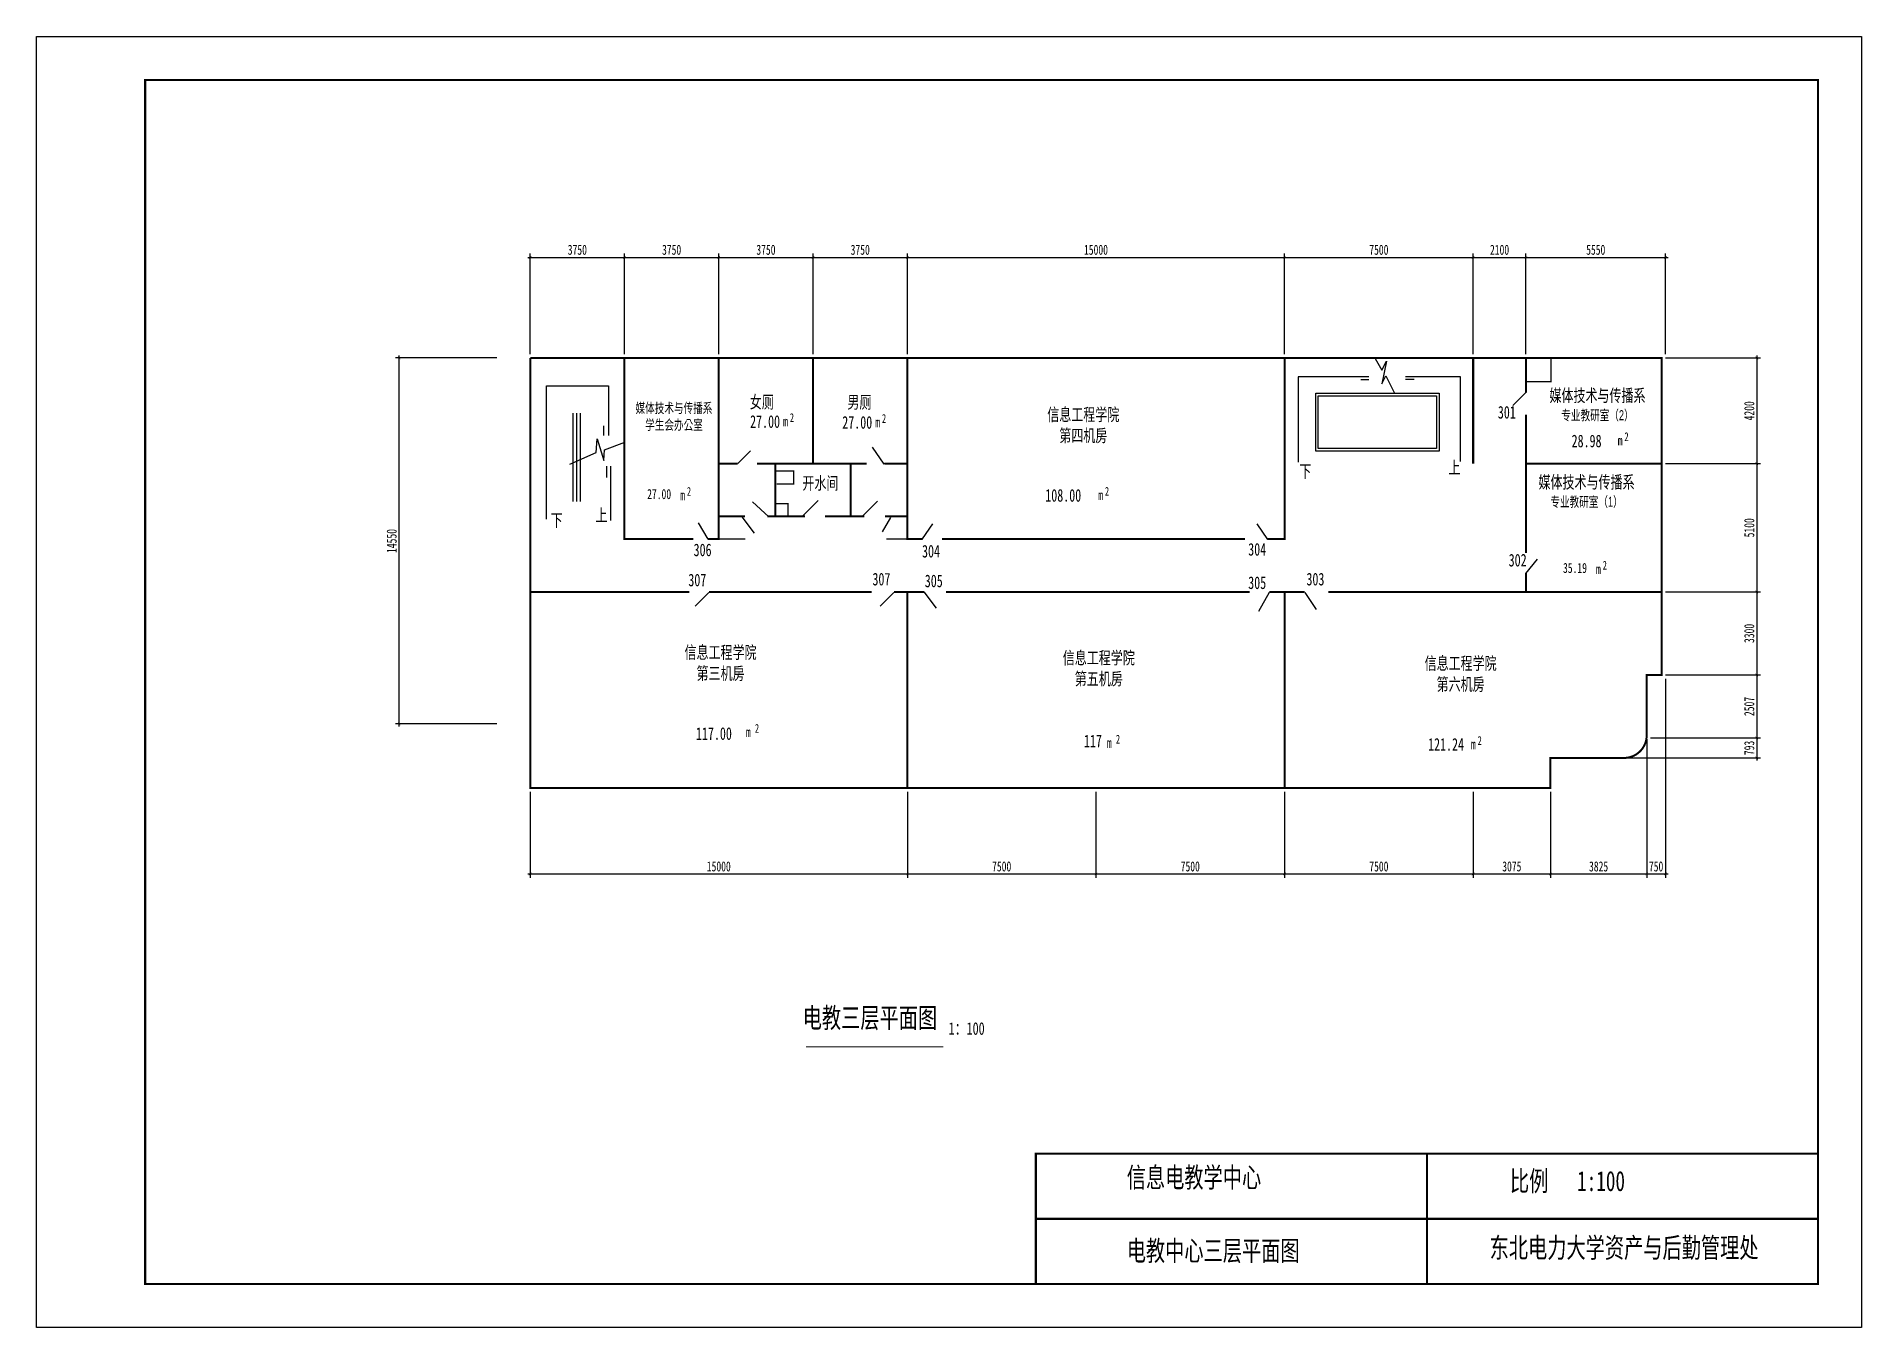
# Model space of a CAD drawing. Extents: x -34515 to 38061, y -30408 to 20914.
import ezdxf

# ---------------------------------------------------------------- set-up
doc = ezdxf.new("R2010")
doc.units = 0
doc.layers.get('0').update_dxf_attribs({"linetype": 'CONTINUOUS'})
doc.layers.get('DEFPOINTS').update_dxf_attribs({"linetype": 'CONTINUOUS'})
doc.styles.add('1', font='', dxfattribs={"width": 0.7, "height": 400})
doc.styles.get("Standard").update_dxf_attribs({"font": '', "width": 0.7, "height": 500})
doc.styles.get('1').set_extended_font_data('FangSong_GB2312')
doc.styles.get('Standard').set_extended_font_data('FangSong_GB2312')
doc.dimstyles.get("Standard").update_dxf_attribs({"dimtxt": 0.18, "dimasz": 0.18, "dimexe": 0.18, "dimexo": 0.0625, "dimgap": 0.09, "dimtad": 0, "dimtih": 1, "dimtoh": 1, "dimdec": 4, "dimzin": 0, "dimdsep": 46, "dimtxsty": 'Standard', "dimcen": 0.09, "dimadec": 0, "dimazin": 0, "dimtfac": 1, "dimtdec": 4, "dimtofl": 0, "dimtmove": 0, "dimatfit": 3, "dimfxl": 1, "dimtolj": 1, "dimtzin": 0, "dimarcsym": 0})

# ---------------------------------------------------------------- blocks, each defined once
blk = doc.blocks.new('_ARCHTICK')
at = {"color": 0, "linetype": 'ByBlock', "const_width": 0.15}
blk.add_lwpolyline([(-0.5, -0.5), (0.5, 0.5)], dxfattribs=at)
blk = doc.blocks.new('*D1')
at = {"color": 0, "linetype": 'ByBlock'}
for p, q in [((30268, 8134), (34049, 8134)), ((33899, 8234), (33899, 3834)), ((30268, 3934), (34049, 3934))]:
    blk.add_line(p, q, dxfattribs=at)
at = {"layer": 'DEFPOINTS', "color": 0, "linetype": 'ByBlock'}
for p in [(30118, 8134), (30118, 3934), (33899, 3934)]:
    blk.add_point(p, dxfattribs=at)
at = {"color": 0, "linetype": 'ByBlock', "xscale": 100, "yscale": 100, "zscale": 100}
for p, rotation in [((33899, 8134), 90), ((33899, 3934), 270)]:
    blk.add_blockref('_ARCHTICK', p, dxfattribs=dict(at, rotation=rotation))
at = {"color": 0, "linetype": 'ByBlock', "insert": (33599, 6034), "char_height": 400, "attachment_point": 5, "rotation": 90, "style": '1'}
blk.add_mtext('\\A1;4200', dxfattribs=at)
blk = doc.blocks.new('*D2')
at = {"color": 0, "linetype": 'ByBlock'}
for p, q in [((33899, 4034), (33899, -1266)), ((30268, -1166), (34049, -1166))]:
    blk.add_line(p, q, dxfattribs=at)
at = {"layer": 'DEFPOINTS', "color": 0, "linetype": 'ByBlock'}
for p in [(30118, 3934), (30118, -1166), (33899, -1166)]:
    blk.add_point(p, dxfattribs=at)
at = {"color": 0, "linetype": 'ByBlock', "xscale": 100, "yscale": 100, "zscale": 100}
for p, rotation in [((33899, 3934), 90), ((33899, -1166), 270)]:
    blk.add_blockref('_ARCHTICK', p, dxfattribs=dict(at, rotation=rotation))
at = {"color": 0, "linetype": 'ByBlock', "insert": (33599, 1384), "char_height": 400, "attachment_point": 5, "rotation": 90, "style": '1'}
blk.add_mtext('\\A1;5100', dxfattribs=at)
blk = doc.blocks.new('*D3')
at = {"color": 0, "linetype": 'ByBlock'}
for p, q in [((33899, -1066), (33899, -4566)), ((30268, -4466), (34049, -4466))]:
    blk.add_line(p, q, dxfattribs=at)
at = {"layer": 'DEFPOINTS', "color": 0, "linetype": 'ByBlock'}
for p in [(30118, -1166), (30118, -4466), (33899, -4466)]:
    blk.add_point(p, dxfattribs=at)
at = {"color": 0, "linetype": 'ByBlock', "xscale": 100, "yscale": 100, "zscale": 100}
for p, rotation in [((33899, -1166), 90), ((33899, -4466), 270)]:
    blk.add_blockref('_ARCHTICK', p, dxfattribs=dict(at, rotation=rotation))
at = {"color": 0, "linetype": 'ByBlock', "insert": (33599, -2816), "char_height": 400, "attachment_point": 5, "rotation": 90, "style": '1'}
blk.add_mtext('\\A1;3300', dxfattribs=at)
blk = doc.blocks.new('*D4')
at = {"color": 0, "linetype": 'ByBlock'}
for p, q in [((33899, -4366), (33899, -7072)), ((29668, -6972), (34049, -6972))]:
    blk.add_line(p, q, dxfattribs=at)
at = {"layer": 'DEFPOINTS', "color": 0, "linetype": 'ByBlock'}
for p in [(30118, -4466), (29518, -6972), (33899, -6972)]:
    blk.add_point(p, dxfattribs=at)
at = {"color": 0, "linetype": 'ByBlock', "xscale": 100, "yscale": 100, "zscale": 100}
for p, rotation in [((33899, -4466), 90), ((33899, -6972), 270)]:
    blk.add_blockref('_ARCHTICK', p, dxfattribs=dict(at, rotation=rotation))
at = {"color": 0, "linetype": 'ByBlock', "insert": (33599, -5719), "char_height": 400, "attachment_point": 5, "rotation": 90, "style": '1'}
blk.add_mtext('\\A1;2507', dxfattribs=at)
blk = doc.blocks.new('*D5')
at = {"color": 0, "linetype": 'ByBlock'}
for p, q in [((33899, -6872), (33899, -7866)), ((28768, -7766), (34049, -7766))]:
    blk.add_line(p, q, dxfattribs=at)
at = {"layer": 'DEFPOINTS', "color": 0, "linetype": 'ByBlock'}
for p in [(29518, -6972), (28618, -7766), (33899, -7766)]:
    blk.add_point(p, dxfattribs=at)
at = {"color": 0, "linetype": 'ByBlock', "xscale": 100, "yscale": 100, "zscale": 100}
for p, rotation in [((33899, -6972), 90), ((33899, -7766), 270)]:
    blk.add_blockref('_ARCHTICK', p, dxfattribs=dict(at, rotation=rotation))
at = {"color": 0, "linetype": 'ByBlock', "insert": (33599, -7369), "char_height": 400, "attachment_point": 5, "rotation": 90, "style": '1'}
blk.add_mtext('\\A1;793', dxfattribs=at)
blk = doc.blocks.new('*D6')
at = {"color": 0, "linetype": 'ByBlock'}
for p, q in [((30268, -4616), (30268, -12530)), ((29518, -7016), (29518, -12530)), ((30368, -12380), (29418, -12380))]:
    blk.add_line(p, q, dxfattribs=at)
at = {"layer": 'DEFPOINTS', "color": 0, "linetype": 'ByBlock'}
for p in [(30268, -4466), (29518, -6866), (29518, -12380)]:
    blk.add_point(p, dxfattribs=at)
at = {"color": 0, "linetype": 'ByBlock', "xscale": 100, "yscale": 100, "zscale": 100, "rotation": 180}
blk.add_blockref('_ARCHTICK', (29518, -12380), dxfattribs=at)
at = {"color": 0, "linetype": 'ByBlock', "xscale": 100, "yscale": 100, "zscale": 100}
blk.add_blockref('_ARCHTICK', (30268, -12380), dxfattribs=at)
at = {"color": 0, "linetype": 'ByBlock', "insert": (29893, -12080), "char_height": 400, "attachment_point": 5, "style": '1'}
blk.add_mtext('\\A1;750', dxfattribs=at)
blk = doc.blocks.new('*D7')
at = {"color": 0, "linetype": 'ByBlock'}
for p, q in [((25693, -9116), (25693, -12530)), ((29618, -12380), (25593, -12380))]:
    blk.add_line(p, q, dxfattribs=at)
at = {"layer": 'DEFPOINTS', "color": 0, "linetype": 'ByBlock'}
for p in [(29518, -6866), (25693, -8966), (25693, -12380)]:
    blk.add_point(p, dxfattribs=at)
at = {"color": 0, "linetype": 'ByBlock', "xscale": 100, "yscale": 100, "zscale": 100, "rotation": 180}
blk.add_blockref('_ARCHTICK', (25693, -12380), dxfattribs=at)
at = {"color": 0, "linetype": 'ByBlock', "xscale": 100, "yscale": 100, "zscale": 100}
blk.add_blockref('_ARCHTICK', (29518, -12380), dxfattribs=at)
at = {"color": 0, "linetype": 'ByBlock', "insert": (27606, -12080), "char_height": 400, "attachment_point": 5, "style": '1'}
blk.add_mtext('\\A1;3825', dxfattribs=at)
blk = doc.blocks.new('*D8')
at = {"color": 0, "linetype": 'ByBlock'}
for p, q in [((22618, -9116), (22618, -12530)), ((25793, -12380), (22518, -12380))]:
    blk.add_line(p, q, dxfattribs=at)
at = {"layer": 'DEFPOINTS', "color": 0, "linetype": 'ByBlock'}
for p in [(22618, -8966), (25693, -8966), (22618, -12380)]:
    blk.add_point(p, dxfattribs=at)
at = {"color": 0, "linetype": 'ByBlock', "xscale": 100, "yscale": 100, "zscale": 100, "rotation": 180}
blk.add_blockref('_ARCHTICK', (22618, -12380), dxfattribs=at)
at = {"color": 0, "linetype": 'ByBlock', "xscale": 100, "yscale": 100, "zscale": 100}
blk.add_blockref('_ARCHTICK', (25693, -12380), dxfattribs=at)
at = {"color": 0, "linetype": 'ByBlock', "insert": (24156, -12080), "char_height": 400, "attachment_point": 5, "style": '1'}
blk.add_mtext('\\A1;3075', dxfattribs=at)
blk = doc.blocks.new('*D9')
at = {"color": 0, "linetype": 'ByBlock'}
for p, q in [((15118, -9116), (15118, -12530)), ((22718, -12380), (15018, -12380))]:
    blk.add_line(p, q, dxfattribs=at)
at = {"layer": 'DEFPOINTS', "color": 0, "linetype": 'ByBlock'}
for p in [(15118, -8966), (22618, -8966), (15118, -12380)]:
    blk.add_point(p, dxfattribs=at)
at = {"color": 0, "linetype": 'ByBlock', "xscale": 100, "yscale": 100, "zscale": 100, "rotation": 180}
blk.add_blockref('_ARCHTICK', (15118, -12380), dxfattribs=at)
at = {"color": 0, "linetype": 'ByBlock', "xscale": 100, "yscale": 100, "zscale": 100}
blk.add_blockref('_ARCHTICK', (22618, -12380), dxfattribs=at)
at = {"color": 0, "linetype": 'ByBlock', "insert": (18868, -12080), "char_height": 400, "attachment_point": 5, "style": '1'}
blk.add_mtext('\\A1;7500', dxfattribs=at)
blk = doc.blocks.new('*D10')
at = {"color": 0, "linetype": 'ByBlock'}
for p, q in [((7618, -9116), (7618, -12530)), ((15218, -12380), (7518, -12380))]:
    blk.add_line(p, q, dxfattribs=at)
at = {"layer": 'DEFPOINTS', "color": 0, "linetype": 'ByBlock'}
for p in [(7618, -8966), (15118, -8966), (7618, -12380)]:
    blk.add_point(p, dxfattribs=at)
at = {"color": 0, "linetype": 'ByBlock', "xscale": 100, "yscale": 100, "zscale": 100, "rotation": 180}
blk.add_blockref('_ARCHTICK', (7618, -12380), dxfattribs=at)
at = {"color": 0, "linetype": 'ByBlock', "xscale": 100, "yscale": 100, "zscale": 100}
blk.add_blockref('_ARCHTICK', (15118, -12380), dxfattribs=at)
at = {"color": 0, "linetype": 'ByBlock', "insert": (11368, -12080), "char_height": 400, "attachment_point": 5, "style": '1'}
blk.add_mtext('\\A1;7500', dxfattribs=at)
blk = doc.blocks.new('*D11')
at = {"color": 0, "linetype": 'ByBlock'}
for p, q in [((118, -9116), (118, -12530)), ((7718, -12380), (18, -12380))]:
    blk.add_line(p, q, dxfattribs=at)
at = {"layer": 'DEFPOINTS', "color": 0, "linetype": 'ByBlock'}
for p in [(118, -8966), (7618, -8966), (118, -12380)]:
    blk.add_point(p, dxfattribs=at)
at = {"color": 0, "linetype": 'ByBlock', "xscale": 100, "yscale": 100, "zscale": 100, "rotation": 180}
blk.add_blockref('_ARCHTICK', (118, -12380), dxfattribs=at)
at = {"color": 0, "linetype": 'ByBlock', "xscale": 100, "yscale": 100, "zscale": 100}
blk.add_blockref('_ARCHTICK', (7618, -12380), dxfattribs=at)
at = {"color": 0, "linetype": 'ByBlock', "insert": (3868, -12080), "char_height": 400, "attachment_point": 5, "style": '1'}
blk.add_mtext('\\A1;7500', dxfattribs=at)
blk = doc.blocks.new('*D12')
at = {"color": 0, "linetype": 'ByBlock'}
for p, q in [((-14882, -9116), (-14882, -12530)), ((218, -12380), (-14982, -12380))]:
    blk.add_line(p, q, dxfattribs=at)
at = {"layer": 'DEFPOINTS', "color": 0, "linetype": 'ByBlock'}
for p in [(-14882, -8966), (118, -8966), (-14882, -12380)]:
    blk.add_point(p, dxfattribs=at)
at = {"color": 0, "linetype": 'ByBlock', "xscale": 100, "yscale": 100, "zscale": 100, "rotation": 180}
blk.add_blockref('_ARCHTICK', (-14882, -12380), dxfattribs=at)
at = {"color": 0, "linetype": 'ByBlock', "xscale": 100, "yscale": 100, "zscale": 100}
blk.add_blockref('_ARCHTICK', (118, -12380), dxfattribs=at)
at = {"color": 0, "linetype": 'ByBlock', "insert": (-7382, -12080), "char_height": 400, "attachment_point": 5, "style": '1'}
blk.add_mtext('\\A1;15000', dxfattribs=at)
blk = doc.blocks.new('*D13')
at = {"color": 0, "linetype": 'ByBlock'}
for p, q in [((-23732, 8134), (-27765, 8134)), ((-27615, -6516), (-27615, 8234)), ((-23732, -6416), (-27765, -6416))]:
    blk.add_line(p, q, dxfattribs=at)
at = {"layer": 'DEFPOINTS', "color": 0, "linetype": 'ByBlock'}
for p in [(-27615, 8134), (-23582, 8134), (-23582, -6416)]:
    blk.add_point(p, dxfattribs=at)
at = {"color": 0, "linetype": 'ByBlock', "xscale": 100, "yscale": 100, "zscale": 100}
for p, rotation in [((-27615, 8134), 90), ((-27615, -6416), 270)]:
    blk.add_blockref('_ARCHTICK', p, dxfattribs=dict(at, rotation=rotation))
at = {"color": 0, "linetype": 'ByBlock', "insert": (-27915, 859), "char_height": 400, "attachment_point": 5, "rotation": 90, "style": '1'}
blk.add_mtext('\\A1;14550', dxfattribs=at)
blk = doc.blocks.new('*D14')
at = {"color": 0, "linetype": 'ByBlock'}
for p, q in [((-14982, 12134), (-11032, 12134)), ((-11132, 8284), (-11132, 12284))]:
    blk.add_line(p, q, dxfattribs=at)
at = {"layer": 'DEFPOINTS', "color": 0, "linetype": 'ByBlock'}
for p in [(-11132, 12134), (-14882, 8134), (-11132, 8134)]:
    blk.add_point(p, dxfattribs=at)
at = {"color": 0, "linetype": 'ByBlock', "xscale": 100, "yscale": 100, "zscale": 100, "rotation": 180}
blk.add_blockref('_ARCHTICK', (-14882, 12134), dxfattribs=at)
at = {"color": 0, "linetype": 'ByBlock', "xscale": 100, "yscale": 100, "zscale": 100}
blk.add_blockref('_ARCHTICK', (-11132, 12134), dxfattribs=at)
at = {"color": 0, "linetype": 'ByBlock', "insert": (-13007, 12434), "char_height": 400, "attachment_point": 5, "style": '1'}
blk.add_mtext('\\A1;3750', dxfattribs=at)
blk = doc.blocks.new('*D15')
at = {"color": 0, "linetype": 'ByBlock'}
for p, q in [((-11232, 12134), (-7282, 12134)), ((-7382, 8284), (-7382, 12284))]:
    blk.add_line(p, q, dxfattribs=at)
at = {"layer": 'DEFPOINTS', "color": 0, "linetype": 'ByBlock'}
for p in [(-7382, 12134), (-11132, 8134), (-7382, 8134)]:
    blk.add_point(p, dxfattribs=at)
at = {"color": 0, "linetype": 'ByBlock', "xscale": 100, "yscale": 100, "zscale": 100, "rotation": 180}
blk.add_blockref('_ARCHTICK', (-11132, 12134), dxfattribs=at)
at = {"color": 0, "linetype": 'ByBlock', "xscale": 100, "yscale": 100, "zscale": 100}
blk.add_blockref('_ARCHTICK', (-7382, 12134), dxfattribs=at)
at = {"color": 0, "linetype": 'ByBlock', "insert": (-9257, 12434), "char_height": 400, "attachment_point": 5, "style": '1'}
blk.add_mtext('\\A1;3750', dxfattribs=at)
blk = doc.blocks.new('*D16')
at = {"color": 0, "linetype": 'ByBlock'}
for p, q in [((-7482, 12134), (-3532, 12134)), ((-3632, 8284), (-3632, 12284))]:
    blk.add_line(p, q, dxfattribs=at)
at = {"layer": 'DEFPOINTS', "color": 0, "linetype": 'ByBlock'}
for p in [(-3632, 12134), (-7382, 8134), (-3632, 8134)]:
    blk.add_point(p, dxfattribs=at)
at = {"color": 0, "linetype": 'ByBlock', "xscale": 100, "yscale": 100, "zscale": 100, "rotation": 180}
blk.add_blockref('_ARCHTICK', (-7382, 12134), dxfattribs=at)
at = {"color": 0, "linetype": 'ByBlock', "xscale": 100, "yscale": 100, "zscale": 100}
blk.add_blockref('_ARCHTICK', (-3632, 12134), dxfattribs=at)
at = {"color": 0, "linetype": 'ByBlock', "insert": (-5507, 12434), "char_height": 400, "attachment_point": 5, "style": '1'}
blk.add_mtext('\\A1;3750', dxfattribs=at)
blk = doc.blocks.new('*D17')
at = {"color": 0, "linetype": 'ByBlock'}
for p, q in [((-3732, 12134), (218, 12134)), ((118, 8284), (118, 12284))]:
    blk.add_line(p, q, dxfattribs=at)
at = {"layer": 'DEFPOINTS', "color": 0, "linetype": 'ByBlock'}
for p in [(118, 12134), (-3632, 8134), (118, 8134)]:
    blk.add_point(p, dxfattribs=at)
at = {"color": 0, "linetype": 'ByBlock', "xscale": 100, "yscale": 100, "zscale": 100, "rotation": 180}
blk.add_blockref('_ARCHTICK', (-3632, 12134), dxfattribs=at)
at = {"color": 0, "linetype": 'ByBlock', "xscale": 100, "yscale": 100, "zscale": 100}
blk.add_blockref('_ARCHTICK', (118, 12134), dxfattribs=at)
at = {"color": 0, "linetype": 'ByBlock', "insert": (-1757, 12434), "char_height": 400, "attachment_point": 5, "style": '1'}
blk.add_mtext('\\A1;3750', dxfattribs=at)
blk = doc.blocks.new('*D18')
at = {"color": 0, "linetype": 'ByBlock'}
for p, q in [((18, 12134), (15218, 12134)), ((15118, 8284), (15118, 12284))]:
    blk.add_line(p, q, dxfattribs=at)
at = {"layer": 'DEFPOINTS', "color": 0, "linetype": 'ByBlock'}
for p in [(15118, 12134), (118, 8134), (15118, 8134)]:
    blk.add_point(p, dxfattribs=at)
at = {"color": 0, "linetype": 'ByBlock', "xscale": 100, "yscale": 100, "zscale": 100, "rotation": 180}
blk.add_blockref('_ARCHTICK', (118, 12134), dxfattribs=at)
at = {"color": 0, "linetype": 'ByBlock', "xscale": 100, "yscale": 100, "zscale": 100}
blk.add_blockref('_ARCHTICK', (15118, 12134), dxfattribs=at)
at = {"color": 0, "linetype": 'ByBlock', "insert": (7618, 12434), "char_height": 400, "attachment_point": 5, "style": '1'}
blk.add_mtext('\\A1;15000', dxfattribs=at)
blk = doc.blocks.new('*D19')
at = {"color": 0, "linetype": 'ByBlock'}
for p, q in [((15018, 12134), (22718, 12134)), ((22618, 8284), (22618, 12284))]:
    blk.add_line(p, q, dxfattribs=at)
at = {"layer": 'DEFPOINTS', "color": 0, "linetype": 'ByBlock'}
for p in [(22618, 12134), (15118, 8134), (22618, 8134)]:
    blk.add_point(p, dxfattribs=at)
at = {"color": 0, "linetype": 'ByBlock', "xscale": 100, "yscale": 100, "zscale": 100, "rotation": 180}
blk.add_blockref('_ARCHTICK', (15118, 12134), dxfattribs=at)
at = {"color": 0, "linetype": 'ByBlock', "xscale": 100, "yscale": 100, "zscale": 100}
blk.add_blockref('_ARCHTICK', (22618, 12134), dxfattribs=at)
at = {"color": 0, "linetype": 'ByBlock', "insert": (18868, 12434), "char_height": 400, "attachment_point": 5, "style": '1'}
blk.add_mtext('\\A1;7500', dxfattribs=at)
blk = doc.blocks.new('*D20')
at = {"color": 0, "linetype": 'ByBlock'}
for p, q in [((22518, 12134), (24818, 12134)), ((24718, 8284), (24718, 12284))]:
    blk.add_line(p, q, dxfattribs=at)
at = {"layer": 'DEFPOINTS', "color": 0, "linetype": 'ByBlock'}
for p in [(24718, 12134), (22618, 8134), (24718, 8134)]:
    blk.add_point(p, dxfattribs=at)
at = {"color": 0, "linetype": 'ByBlock', "xscale": 100, "yscale": 100, "zscale": 100, "rotation": 180}
blk.add_blockref('_ARCHTICK', (22618, 12134), dxfattribs=at)
at = {"color": 0, "linetype": 'ByBlock', "xscale": 100, "yscale": 100, "zscale": 100}
blk.add_blockref('_ARCHTICK', (24718, 12134), dxfattribs=at)
at = {"color": 0, "linetype": 'ByBlock', "insert": (23668, 12434), "char_height": 400, "attachment_point": 5, "style": '1'}
blk.add_mtext('\\A1;2100', dxfattribs=at)
blk = doc.blocks.new('*D21')
at = {"color": 0, "linetype": 'ByBlock'}
for p, q in [((24618, 12134), (30368, 12134)), ((30268, 8284), (30268, 12284))]:
    blk.add_line(p, q, dxfattribs=at)
at = {"layer": 'DEFPOINTS', "color": 0, "linetype": 'ByBlock'}
for p in [(30268, 12134), (24718, 8134), (30268, 8134)]:
    blk.add_point(p, dxfattribs=at)
at = {"color": 0, "linetype": 'ByBlock', "xscale": 100, "yscale": 100, "zscale": 100, "rotation": 180}
blk.add_blockref('_ARCHTICK', (24718, 12134), dxfattribs=at)
at = {"color": 0, "linetype": 'ByBlock', "xscale": 100, "yscale": 100, "zscale": 100}
blk.add_blockref('_ARCHTICK', (30268, 12134), dxfattribs=at)
at = {"color": 0, "linetype": 'ByBlock', "insert": (27493, 12434), "char_height": 400, "attachment_point": 5, "style": '1'}
blk.add_mtext('\\A1;5550', dxfattribs=at)

msp = doc.modelspace()

# ---------------------------------------------------------------- linework, layer by layer
for p, q in [((-34514.8, 20914.1), (38061.2, 20914.1)), ((-34514.8, -30407.5), (-34514.8, 20914.1)), ((38061.2, 20914.1), (38061.2, -30407.5)), ((18726.6, 8116.7), (18980.4, 7655.6)), ((18980.4, 7655.6), (19165.1, 8001.4)), ((19165.1, 8001.4), (18980.4, 7102.4)), ((18472.7, 7379), (15657.2, 7379)), ((15657.2, 7379), (15657.2, 3990.4)), ((18472.7, 7263.7), (18149.6, 7263.7)), ((18980.4, 7102.4), (19142, 7425.1)), ((19142, 7425.1), (19488.2, 6733.5)), ((19926.7, 7402), (22096, 7402)), ((19926.7, 7286.8), (20272.8, 7286.8)), ((22096, 7402), (22096, 4013.4)), ((-14230.5, 1725.8), (-14230.5, 7032)), ((-14230.5, 7032), (-11764.1, 7032)), ((-11764.1, 7032), (-11764.1, 5055.7)), ((24713.8, 6761.3), (24198.8, 6246.9)), ((-13190.9, 5934.8), (-13190.9, 2435.5)), ((-13040.9, 5934.8), (-13040.9, 2435.5)), ((-12890.9, 5934.8), (-12890.9, 2435.5)), ((-11953.8, 5055.7), (-11953.8, 5434.7)), ((-13309, 3918.7), (-12251.9, 4378.9)), ((-12251.9, 4378.9), (-12224.8, 4920.4)), ((-12224.8, 4920.4), (-11953.8, 4054)), ((-11953.8, 4054), (-11926.7, 4487.2)), ((-11926.7, 4487.2), (-11113.6, 4785)), ((-6630.8, 3935), (-6115.9, 4449.4)), ((-803.6, 3907.9), (-1264.3, 4584.7)), ((-11845.4, 3837.5), (-11845.4, 3377.2)), ((-11682.8, 3837.5), (-11682.8, 1671.7)), ((-5392.1, 1823.3), (-6042.6, 2418.9)), ((-4056, 1850.4), (-3432.6, 2473.1)), ((-1698, 1823.3), (-1074.6, 2446)), ((-7804.3, 929.9), (-8183.8, 1579.7)), ((-6468.2, 1823.3), (-5980.3, 1173.6)), ((-559.7, 1796.3), (-884.9, 1227.7)), ((719.6, 948.9), (1126.1, 1544.5)), ((14455.3, 921.9), (14021.7, 1544.5)), ((24713.8, -431.8), (25174.5, 136.8)), ((-7774.5, -1192.5), (-8316.6, -1733.9)), ((-418.8, -1189.8), (-960.9, -1731.2)), ((773.8, -1162.7), (1261.6, -1812.5)), ((14509.5, -1189.8), (14075.9, -1947.8)), ((15918.9, -1189.8), (16379.6, -1866.6)), ((38061.2, -30407.5), (-34514.8, -30407.5))]:
    msp.add_line(p, q)
at = {"color": 0, "linetype": 'ByBlock'}
msp.add_line((-14881.9, 8284.3), (-14881.9, 12284.2), dxfattribs=at)
at = {"const_width": 86.4}
msp.add_lwpolyline([(36333.2, -28679.5), (-30194.8, -28679.5), (-30194.8, 19186.1), (36333.2, 19186.1), (36333.2, -28679.5)], close=True, dxfattribs=at)
for points, const_width in [([(-30194.8, 19186.1), (-30194.8, -28679.5)], 86.4), ([(-30194.8, 19186.1), (-30194.8, -28679.5), (36333.2, -28679.5), (36333.2, 19186.1), (-30194.8, 19186.1), (-30194.8, -28679.5)], 86.4), ([(-14881.9, -761), (-14881.9, 8134.3)], 80), ([(-11131.9, 8134.3), (-7381.9, 8134.3)], 80), ([(-3631.9, 8134.3), (-3631.9, 3934.3)], 80), ([(118.1, 8134.3), (118.1, 934.3), (719.6, 934.3)], 80), ([(14446.6, 934.3), (15118.1, 934.3), (15118.1, 8134.3)], 80), ([(22618.1, 8134.3), (22618.1, 3934.3)], 80), ([(24718.1, 8134.3), (24718.1, 6761.3)], 80), ([(24740.9, 7194.4), (25716.6, 7194.4), (25716.6, 8134.3)], 50), ([(24718.1, 5876.8), (24718.1, 3934.3), (24718.1, 384.2)], 80), ([(-6630.8, 3934.3), (-7381.9, 3934.3)], 80), ([(-1503.6, 3934.3), (-5856.5, 3934.3)], 80), ([(-3949.8, 1834.3), (-5131.9, 1834.3), (-5131.9, 3934.3)], 80), ([(-5085.9, 3122.8), (-4408.3, 3122.8), (-4408.3, 3637.2), (-5140.1, 3637.2)], 50), ([(-3631.9, 3934.3), (-2131.9, 3934.3), (-2131.9, 1834.3), (-3161.7, 1834.3)], 80), ([(118.1, 1834.3), (118.1, 3934.3), (-803.6, 3934.3)], 80), ([(24718.1, 3934.3), (30118.1, 3934.3)], 80), ([(-5113, 2337.7), (-4625.2, 2337.7), (-4625.2, 1850.4)], 50), ([(-6340.7, 1834.3), (-7381.9, 1834.3)], 80), ([(-4076.9, 1834.3), (-5446.3, 1834.3)], 80), ([(-1589.6, 1834.3), (-3161.7, 1834.3)], 80), ([(118.1, 934.3), (118.1, 1834.3), (-776.5, 1834.3)], 80), ([(-7381.9, 934.3), (-6332.7, 934.3)], 50), ([(118.1, 934.3), (-722.3, 934.3)], 50), ([(1500.7, 934.3), (13550.8, 934.3)], 80), ([(-14881.9, -6265.7), (-14881.9, -761)], 80), ([(24718.1, -431.8), (24718.1, -1165.7)], 80), ([(-14881.9, -6265.7), (-14881.9, -6265.7), (-14881.9, -6265.7), (-14881.9, -8965.7), (118.1, -8965.7), (118.1, -1165.7), (776, -1165.7)], 80), ([(-8551.3, -1165.7), (-14881.9, -1165.7)], 80), ([(-1295.8, -1165.7), (-7774.5, -1165.7)], 80), ([(118.1, -1165.7), (-418.8, -1165.7)], 80), ([(1653.3, -1165.7), (9748.9, -1165.7)], 80), ([(6939.6, -1165.7), (7618.1, -1165.7), (8457.4, -1165.7)], 80), ([(9394.3, -1165.7), (13728.8, -1165.7)], 80), ([(14509.5, -1165.7), (15118.1, -1165.7), (15918.9, -1165.7)], 80), ([(15118.1, -1165.7), (15118.1, -8965.7)], 80), ([(16855.8, -1165.7), (24718.1, -1165.7)], 80), ([(21487.9, -1165.7), (22618.1, -1165.7), (23223.1, -1165.7)], 80), ([(24088.4, -1165.7), (30118.1, -1165.7), (30118.1, -4465.7), (29518.1, -4465.7), (29518.1, -6972.4)], 80), ([(28618.1, -7765.7), (25693.1, -7765.7), (25693.1, -8965.7), (118.1, -8965.7)], 80), ([(-3919.6, -19251.3), (1548.7, -19251.3)], 50), ([(36333.2, -28679.5), (36333.2, -23495.5), (5229.2, -23495.5), (5229.2, -28679.5), (5229.2, -26087.5), (36333.2, -26087.5)], 86.4), ([(20781.2, -23495.5), (20781.2, -28679.5)], 86.4)]:
    msp.add_lwpolyline(points, dxfattribs=dict(const_width=const_width))
for points in [[(-8398.8, 934.3, 80, 80, 0), (-11131.9, 934.3, 80, 80, 0), (-11131.9, 8134.3, 80, 80, 0), (-14881.9, 8134.3, 80, 80, 0), (-14881.9, 8134.3, 0, 0, 0)], [(30118.1, -1165.7, 80, 80, 0), (30118.1, 8134.3, 80, 80, 0), (24718.1, 8134.3, 80, 80, 0), (22618.1, 8134.3, 80, 80, 0), (15118.1, 8134.3, 80, 80, 0), (118.1, 8134.3, 80, 80, 0), (-3631.9, 8134.3, 80, 80, 0), (-7381.9, 8134.3, 80, 80, 0), (-7381.9, 934.3, 80, 80, 0), (-7804.3, 934.3, 80, 80, 0)]]:
    msp.add_lwpolyline(points, format="xyseb")
for points in [[(21260.4, 4435), (16355.9, 4435), (16355.9, 6734.6), (21260.4, 6734.6)], [(21160.4, 4535), (16455.9, 4535), (16455.9, 6634.6), (21160.4, 6634.6)]]:
    msp.add_lwpolyline(points, close=True)
at = {"const_width": 80}
msp.add_lwpolyline([(28618.1, -7765.7, 0.4142136), (29518.1, -6865.7, 0.4142136)], format="xyb", dxfattribs=at)
at = {"layer": 'DEFPOINTS', "color": 0, "linetype": 'ByBlock'}
for p in [(-14881.9, 12134.2), (-14881.9, 8134.3), (-14881.9, -8965.7)]:
    msp.add_point(p, dxfattribs=at)

# ---------------------------------------------------------------- block references
at = {"color": 0, "linetype": 'ByBlock', "xscale": 100, "yscale": 100, "zscale": 100}
for p in [(-14881.9, 12134.2), (-14881.9, -12379.9)]:
    msp.add_blockref('_ARCHTICK', p, dxfattribs=at)

# ---------------------------------------------------------------- texts
for s, insert, char_height, width, attachment_point in [('女厕', (-6148.4, 6633.9), 500, 2764.543, 1), ('男厕', (-2267.2, 6628.6), 500, 2249.579, 1), ('{\\fGulim|b0|i0|c129|p34;媒\\fGulim|b0|i0|c134|p34;体技\\fPMingLiU|b0|i0|c136|p18;术\\fPMingLiU|b0|i0|c134|p18;与传\\fGulim|b0|i0|c134|p34;播系\\P\\fPMingLiU|b0|i0|c136|p18;\\H0.8x;专\\fPMingLiU|b0|i0|c134|p18;业教研\\fGulim|b0|i0|c134|p34;室（2）}', (27560.9, 6892.8), 500, 3880.524, 2), ('{\\fGulim|b0|i0|c129|p34;媒\\fGulim|b0|i0|c134|p34;体技\\fPMingLiU|b0|i0|c136|p18;术\\fPMingLiU|b0|i0|c134|p18;与传\\fGulim|b0|i0|c134|p34;播系\\P\\fPMingLiU|b0|i0|c136|p18;学\\fGulim|b0|i0|c134|p34;生\\fPMingLiU|b0|i0|c134|p18;会办\\fGulim|b0|i0|c134|p34;公室}', (-9164.6, 6345.6), 400, 3135.492, 2), ('27.00', (-6136, 5857.4), 500, 6826.802, 1), ('2', (-4556.7, 5937.5), 350, 4082.417, 1), ('27.00', (-2471.4, 5824.4), 500, 6826.802, 1), ('2', (-892.1, 5904.5), 350, 4082.417, 1), ('{\\fPMingLiU|b0|i0|c134|p18;信息工程学院\\P第四\\fGulim|b0|i0|c134|p34;机房}', (7114.2, 6135.5), 500, 4242.974, 2), ('301', (23599.2, 6227.4), 500, 968.997, 1), ('m', (-4823.3, 5813.5), 400, 4607.823, 1), ('m', (-1158.6, 5780.6), 400, 4607.823, 1), ('2', (28632.6, 5180), 350, 4082.417, 1), ('28.98', (26532.7, 5085.7), 500, 6826.802, 1), ('m', (28366, 5056), 400, 4607.823, 1), ('下', (15703.4, 3881.8), 500, 3104.811, 1), ('上', (21634.4, 4026.6), 500, 3383.684, 1), ('27.00', (-10229.9, 2924.9), 400, 6826.802, 1), ('2', (-8650.5, 3005), 350, 4082.417, 1), ('开水间', (-4056, 3407), 500, 2059.856, 1), ('108.00', (5601.5, 2922.8), 500, 11757.271, 1), ('2', (7972.9, 3009), 350, 4082.417, 1), ('{\\fGulim|b0|i0|c129|p34;媒\\fGulim|b0|i0|c134|p34;体技\\fPMingLiU|b0|i0|c136|p18;术\\fPMingLiU|b0|i0|c134|p18;与传\\fGulim|b0|i0|c134|p34;播系\\P\\fPMingLiU|b0|i0|c136|p18;\\H0.8x;专\\fPMingLiU|b0|i0|c134|p18;业教研\\fGulim|b0|i0|c134|p34;室（1）}', (27126, 3451.8), 500, 3880.524, 2), ('上', (-12285, 2131.5), 500, 3383.684, 1), ('m', (-8917.1, 2881), 400, 4607.823, 1), ('m', (7706.4, 2885.1), 400, 4607.823, 1), ('下', (-14069.3, 1932.6), 500, 3104.811, 1), ('306', (-8383.5, 755.4), 500, 627.28, 1), ('304', (13672.4, 777.4), 500, 753.664, 1), ('304', (701, 703.4), 500, 911.461, 1), ('302', (24029.9, 347.1), 500, 753.664, 1), ('2', (27769.8, 67.8), 350, 4082.417, 1), ('307', (-8593, -441.7), 500, 1112.552, 1), ('307', (-1271.7, -405.9), 500, 1112.552, 1), ('305', (809.9, -477.6), 500, 1040.774, 1), ('305', (13672.4, -549.3), 500, 933.108, 1), ('303', (15987.2, -405.9), 500, 1004.886, 1), ('35.19', (26190.5, -12.3), 400, 6826.802, 1), ('m', (27503.3, -56.2), 400, 4607.823, 1), ('{\\fPMingLiU|b0|i0|c134|p18;信息工程学院\\P第三\\fGulim|b0|i0|c134|p34;机房}', (-7311.3, -3318.2), 500, 4242.974, 2), ('{\\fPMingLiU|b0|i0|c134|p18;信息工程学院\\P第五\\fGulim|b0|i0|c134|p34;机房}', (7730.3, -3535.5), 500, 4242.974, 2), ('{\\fPMingLiU|b0|i0|c134|p18;信息工程学院\\P第六\\fGulim|b0|i0|c134|p34;机房}', (22119.6, -3752.8), 500, 4242.974, 2), ('2', (-5945.2, -6415.1), 350, 4082.417, 1), ('117.00', (-8290, -6546.3), 500, 11757.271, 1), ('m', (-6304.5, -6534.7), 400, 4607.823, 1), ('117', (7138.3, -6842.8), 500, 6826.802, 1), ('m', (8050.6, -6964.2), 400, 4607.823, 1), ('2', (8410, -6844.5), 350, 4082.417, 1), ('121.24', (20826, -6976.6), 500, 6826.802, 1), ('m', (22530.6, -7020.5), 400, 4607.823, 1), ('2', (22797.1, -6896.5), 350, 4082.417, 1), ('电教三层平面图', (-4044.4, -17695.2), 800, 26344.541, 1), ('1：100', (1760.3, -18271.7), 500, 19066.605, 1), ('信息电教学中心', (8841.8, -24040.9), 800, 21975.717, 1), ('比例   1:100', (24080.6, -24184.8), 800, 14740.689, 1), ('电教中心三层平面图', (8841.8, -26955.7), 800, 21975.717, 1), ('东北电力大学资产与后勤管理处', (23272.5, -26834.2), 800, 21975.717, 1)]:
    msp.add_mtext(s, dxfattribs=dict(insert=insert, char_height=char_height, width=width, attachment_point=attachment_point))

# ---------------------------------------------------------------- dimensions: what is measured, and where the dimension line sits
for base, p1, p2, override, picture, middle in [((-11131.9, 12134.2), (-14881.9, 8134.3), (-11131.9, 8134.3), {"dimtxt": 400, "dimasz": 100, "dimexe": 150, "dimexo": 150, "dimgap": 100, "dimtad": 1, "dimtih": 0, "dimtoh": 0, "dimdec": 0, "dimzin": 8, "dimlunit": 5, "dimtxsty": '1', "dimblk1": 'ARCHTICK', "dimblk2": 'ARCHTICK', "dimsah": 1, "dimcen": 2.5, "dimdle": 100, "dimse1": 1, "dimtdec": 0, "dimtofl": 1, "dimtmove": 1, "dimfrac": 2}, '*D14', (-13006.9, 12434.2)), ((-7381.9, 12134.2), (-11131.9, 8134.3), (-7381.9, 8134.3), {"dimtxt": 400, "dimasz": 100, "dimexe": 150, "dimexo": 150, "dimgap": 100, "dimtad": 1, "dimtih": 0, "dimtoh": 0, "dimdec": 0, "dimzin": 8, "dimlunit": 5, "dimtxsty": '1', "dimblk1": 'ARCHTICK', "dimblk2": 'ARCHTICK', "dimsah": 1, "dimcen": 2.5, "dimdle": 100, "dimse1": 1, "dimtdec": 0, "dimtofl": 1, "dimtmove": 1, "dimfrac": 2}, '*D15', (-9256.9, 12434.2)), ((-3631.9, 12134.2), (-7381.9, 8134.3), (-3631.9, 8134.3), {"dimtxt": 400, "dimasz": 100, "dimexe": 150, "dimexo": 150, "dimgap": 100, "dimtad": 1, "dimtih": 0, "dimtoh": 0, "dimdec": 0, "dimzin": 8, "dimlunit": 5, "dimtxsty": '1', "dimblk1": 'ARCHTICK', "dimblk2": 'ARCHTICK', "dimsah": 1, "dimcen": 2.5, "dimdle": 100, "dimse1": 1, "dimtdec": 0, "dimtofl": 1, "dimtmove": 1, "dimfrac": 2}, '*D16', (-5506.9, 12434.2)), ((118.1, 12134.2), (-3631.9, 8134.3), (118.1, 8134.3), {"dimtxt": 400, "dimasz": 100, "dimexe": 150, "dimexo": 150, "dimgap": 100, "dimtad": 1, "dimtih": 0, "dimtoh": 0, "dimdec": 0, "dimzin": 8, "dimlunit": 5, "dimtxsty": '1', "dimblk1": 'ARCHTICK', "dimblk2": 'ARCHTICK', "dimsah": 1, "dimcen": 2.5, "dimdle": 100, "dimse1": 1, "dimtdec": 0, "dimtofl": 1, "dimtmove": 1, "dimfrac": 2}, '*D17', (-1756.9, 12434.2)), ((15118.1, 12134.2), (118.1, 8134.3), (15118.1, 8134.3), {"dimtxt": 400, "dimasz": 100, "dimexe": 150, "dimexo": 150, "dimgap": 100, "dimtad": 1, "dimtih": 0, "dimtoh": 0, "dimdec": 0, "dimzin": 8, "dimlunit": 5, "dimtxsty": '1', "dimblk1": 'ARCHTICK', "dimblk2": 'ARCHTICK', "dimsah": 1, "dimcen": 2.5, "dimdle": 100, "dimse1": 1, "dimtdec": 0, "dimtofl": 1, "dimtmove": 1, "dimfrac": 2}, '*D18', (7618.1, 12434.2)), ((22618.1, 12134.2), (15118.1, 8134.3), (22618.1, 8134.3), {"dimtxt": 400, "dimasz": 100, "dimexe": 150, "dimexo": 150, "dimgap": 100, "dimtad": 1, "dimtih": 0, "dimtoh": 0, "dimdec": 0, "dimzin": 8, "dimlunit": 5, "dimtxsty": '1', "dimblk1": 'ARCHTICK', "dimblk2": 'ARCHTICK', "dimsah": 1, "dimcen": 2.5, "dimdle": 100, "dimse1": 1, "dimtdec": 0, "dimtofl": 1, "dimtmove": 1, "dimfrac": 2}, '*D19', (18868.1, 12434.2)), ((24718.1, 12134.2), (22618.1, 8134.3), (24718.1, 8134.3), {"dimtxt": 400, "dimasz": 100, "dimexe": 150, "dimexo": 150, "dimgap": 100, "dimtad": 1, "dimtih": 0, "dimtoh": 0, "dimdec": 0, "dimzin": 8, "dimlunit": 5, "dimtxsty": '1', "dimblk1": 'ARCHTICK', "dimblk2": 'ARCHTICK', "dimsah": 1, "dimcen": 2.5, "dimdle": 100, "dimse1": 1, "dimtdec": 0, "dimtofl": 1, "dimtmove": 1, "dimfrac": 2}, '*D20', (23668.1, 12434.2)), ((30268.1, 12134.2), (24718.1, 8134.3), (30268.1, 8134.3), {"dimtxt": 400, "dimasz": 100, "dimexe": 150, "dimexo": 150, "dimgap": 100, "dimtad": 1, "dimtih": 0, "dimtoh": 0, "dimdec": 0, "dimzin": 8, "dimlunit": 5, "dimtxsty": '1', "dimblk1": 'ARCHTICK', "dimblk2": 'ARCHTICK', "dimsah": 1, "dimcen": 2.5, "dimdle": 100, "dimse1": 1, "dimtdec": 0, "dimtofl": 1, "dimtmove": 1, "dimfrac": 2}, '*D21', (27493.1, 12434.2)), ((29518.1, -12379.9), (30268.1, -4465.7), (29518.1, -6865.7), {"dimtxt": 400, "dimasz": 100, "dimexe": 150, "dimexo": 150, "dimgap": 100, "dimtad": 1, "dimtih": 0, "dimtoh": 0, "dimdec": 0, "dimzin": 8, "dimlunit": 5, "dimtxsty": '1', "dimblk1": 'ARCHTICK', "dimblk2": 'ARCHTICK', "dimsah": 1, "dimcen": 2.5, "dimdle": 100, "dimtdec": 0, "dimtofl": 1, "dimfrac": 2}, '*D6', (29893.1, -12079.9)), ((25693.1, -12379.9), (29518.1, -6865.7), (25693.1, -8965.7), {"dimtxt": 400, "dimasz": 100, "dimexe": 150, "dimexo": 150, "dimgap": 100, "dimtad": 1, "dimtih": 0, "dimtoh": 0, "dimdec": 0, "dimzin": 8, "dimlunit": 5, "dimtxsty": '1', "dimblk1": 'ARCHTICK', "dimblk2": 'ARCHTICK', "dimsah": 1, "dimcen": 2.5, "dimdle": 100, "dimse1": 1, "dimtdec": 0, "dimtofl": 1, "dimtmove": 1, "dimfrac": 2}, '*D7', (27605.6, -12079.9)), ((-14881.9, -12379.9), (118.1, -8965.7), (-14881.9, -8965.7), {"dimtxt": 400, "dimasz": 100, "dimexe": 150, "dimexo": 150, "dimgap": 100, "dimtad": 1, "dimtih": 0, "dimtoh": 0, "dimdec": 0, "dimzin": 8, "dimlunit": 5, "dimtxsty": '1', "dimblk1": 'ARCHTICK', "dimblk2": 'ARCHTICK', "dimsah": 1, "dimcen": 2.5, "dimdle": 100, "dimse1": 1, "dimtdec": 0, "dimtofl": 1, "dimtmove": 1, "dimfrac": 2}, '*D12', (-7381.9, -12079.9)), ((118.1, -12379.9), (7618.1, -8965.7), (118.1, -8965.7), {"dimtxt": 400, "dimasz": 100, "dimexe": 150, "dimexo": 150, "dimgap": 100, "dimtad": 1, "dimtih": 0, "dimtoh": 0, "dimdec": 0, "dimzin": 8, "dimlunit": 5, "dimtxsty": '1', "dimblk1": 'ARCHTICK', "dimblk2": 'ARCHTICK', "dimsah": 1, "dimcen": 2.5, "dimdle": 100, "dimse1": 1, "dimtdec": 0, "dimtofl": 1, "dimtmove": 1, "dimfrac": 2}, '*D11', (3868.1, -12079.9)), ((7618.1, -12379.9), (15118.1, -8965.7), (7618.1, -8965.7), {"dimtxt": 400, "dimasz": 100, "dimexe": 150, "dimexo": 150, "dimgap": 100, "dimtad": 1, "dimtih": 0, "dimtoh": 0, "dimdec": 0, "dimzin": 8, "dimlunit": 5, "dimtxsty": '1', "dimblk1": 'ARCHTICK', "dimblk2": 'ARCHTICK', "dimsah": 1, "dimcen": 2.5, "dimdle": 100, "dimse1": 1, "dimtdec": 0, "dimtofl": 1, "dimtmove": 1, "dimfrac": 2}, '*D10', (11368.1, -12079.9)), ((15118.1, -12379.9), (22618.1, -8965.7), (15118.1, -8965.7), {"dimtxt": 400, "dimasz": 100, "dimexe": 150, "dimexo": 150, "dimgap": 100, "dimtad": 1, "dimtih": 0, "dimtoh": 0, "dimdec": 0, "dimzin": 8, "dimlunit": 5, "dimtxsty": '1', "dimblk1": 'ARCHTICK', "dimblk2": 'ARCHTICK', "dimsah": 1, "dimcen": 2.5, "dimdle": 100, "dimse1": 1, "dimtdec": 0, "dimtofl": 1, "dimtmove": 1, "dimfrac": 2}, '*D9', (18868.1, -12079.9)), ((22618.1, -12379.9), (25693.1, -8965.7), (22618.1, -8965.7), {"dimtxt": 400, "dimasz": 100, "dimexe": 150, "dimexo": 150, "dimgap": 100, "dimtad": 1, "dimtih": 0, "dimtoh": 0, "dimdec": 0, "dimzin": 8, "dimlunit": 5, "dimtxsty": '1', "dimblk1": 'ARCHTICK', "dimblk2": 'ARCHTICK', "dimsah": 1, "dimcen": 2.5, "dimdle": 100, "dimse1": 1, "dimtdec": 0, "dimtofl": 1, "dimtmove": 1, "dimfrac": 2}, '*D8', (24155.6, -12079.9))]:
    dim = msp.add_linear_dim(base=base, p1=p1, p2=p2, dimstyle='Standard', override=override)
    dim.commit()
    dim.dimension.update_dxf_attribs({"geometry": picture, "text_midpoint": middle})
dim = msp.add_linear_dim(base=(-20087.8, 8134.3), p1=(-16055.2, -6415.7), p2=(-16055.2, 8134.3), angle=90, dimstyle='Standard', override={"dimtxt": 400, "dimasz": 100, "dimexe": 150, "dimexo": 150, "dimgap": 100, "dimtad": 1, "dimtih": 0, "dimtoh": 0, "dimdec": 0, "dimzin": 8, "dimlunit": 5, "dimtxsty": '1', "dimblk1": 'ARCHTICK', "dimblk2": 'ARCHTICK', "dimsah": 1, "dimcen": 2.5, "dimdle": 100, "dimtdec": 0, "dimtofl": 1, "dimfrac": 2})
dim.commit()
dim.dimension.update_dxf_attribs({"geometry": '*D13', "text_midpoint": (-20387.8, 859.3), "insert": (7526.7, 0)})
for base, p1, p2, override, picture, middle in [((33899.5, 3934.3), (30118.1, 8134.3), (30118.1, 3934.3), {"dimtxt": 400, "dimasz": 100, "dimexe": 150, "dimexo": 150, "dimgap": 100, "dimtad": 1, "dimtih": 0, "dimtoh": 0, "dimdec": 0, "dimzin": 8, "dimlunit": 5, "dimtxsty": '1', "dimblk1": 'ARCHTICK', "dimblk2": 'ARCHTICK', "dimsah": 1, "dimcen": 2.5, "dimdle": 100, "dimtdec": 0, "dimtofl": 1, "dimfrac": 2}, '*D1', (33599.5, 6034.3)), ((33899.5, -1165.7), (30118.1, 3934.3), (30118.1, -1165.7), {"dimtxt": 400, "dimasz": 100, "dimexe": 150, "dimexo": 150, "dimgap": 100, "dimtad": 1, "dimtih": 0, "dimtoh": 0, "dimdec": 0, "dimzin": 8, "dimlunit": 5, "dimtxsty": '1', "dimblk1": 'ARCHTICK', "dimblk2": 'ARCHTICK', "dimsah": 1, "dimcen": 2.5, "dimdle": 100, "dimse1": 1, "dimtdec": 0, "dimtofl": 1, "dimtmove": 1, "dimfrac": 2}, '*D2', (33599.5, 1384.3)), ((33899.5, -4465.7), (30118.1, -1165.7), (30118.1, -4465.7), {"dimtxt": 400, "dimasz": 100, "dimexe": 150, "dimexo": 150, "dimgap": 100, "dimtad": 1, "dimtih": 0, "dimtoh": 0, "dimdec": 0, "dimzin": 8, "dimlunit": 5, "dimtxsty": '1', "dimblk1": 'ARCHTICK', "dimblk2": 'ARCHTICK', "dimsah": 1, "dimcen": 2.5, "dimdle": 100, "dimse1": 1, "dimtdec": 0, "dimtofl": 1, "dimtmove": 1, "dimfrac": 2}, '*D3', (33599.5, -2815.7)), ((33899.5, -6972.4), (30118.1, -4465.7), (29518.1, -6972.4), {"dimtxt": 400, "dimasz": 100, "dimexe": 150, "dimexo": 150, "dimgap": 100, "dimtad": 1, "dimtih": 0, "dimtoh": 0, "dimdec": 0, "dimzin": 8, "dimlunit": 5, "dimtxsty": '1', "dimblk1": 'ARCHTICK', "dimblk2": 'ARCHTICK', "dimsah": 1, "dimcen": 2.5, "dimdle": 100, "dimse1": 1, "dimtdec": 0, "dimtofl": 1, "dimtmove": 1, "dimfrac": 2}, '*D4', (33599.5, -5719)), ((33899.5, -7765.7), (29518.1, -6972.4), (28618.1, -7765.7), {"dimtxt": 400, "dimasz": 100, "dimexe": 150, "dimexo": 150, "dimgap": 100, "dimtad": 1, "dimtih": 0, "dimtoh": 0, "dimdec": 0, "dimzin": 8, "dimlunit": 5, "dimtxsty": '1', "dimblk1": 'ARCHTICK', "dimblk2": 'ARCHTICK', "dimsah": 1, "dimcen": 2.5, "dimdle": 100, "dimse1": 1, "dimtdec": 0, "dimtofl": 1, "dimtmove": 1, "dimfrac": 2}, '*D5', (33599.5, -7369))]:
    dim = msp.add_linear_dim(base=base, p1=p1, p2=p2, angle=90, dimstyle='Standard', override=override)
    dim.commit()
    dim.dimension.update_dxf_attribs({"geometry": picture, "text_midpoint": middle})

doc.saveas('drawing.dxf')
